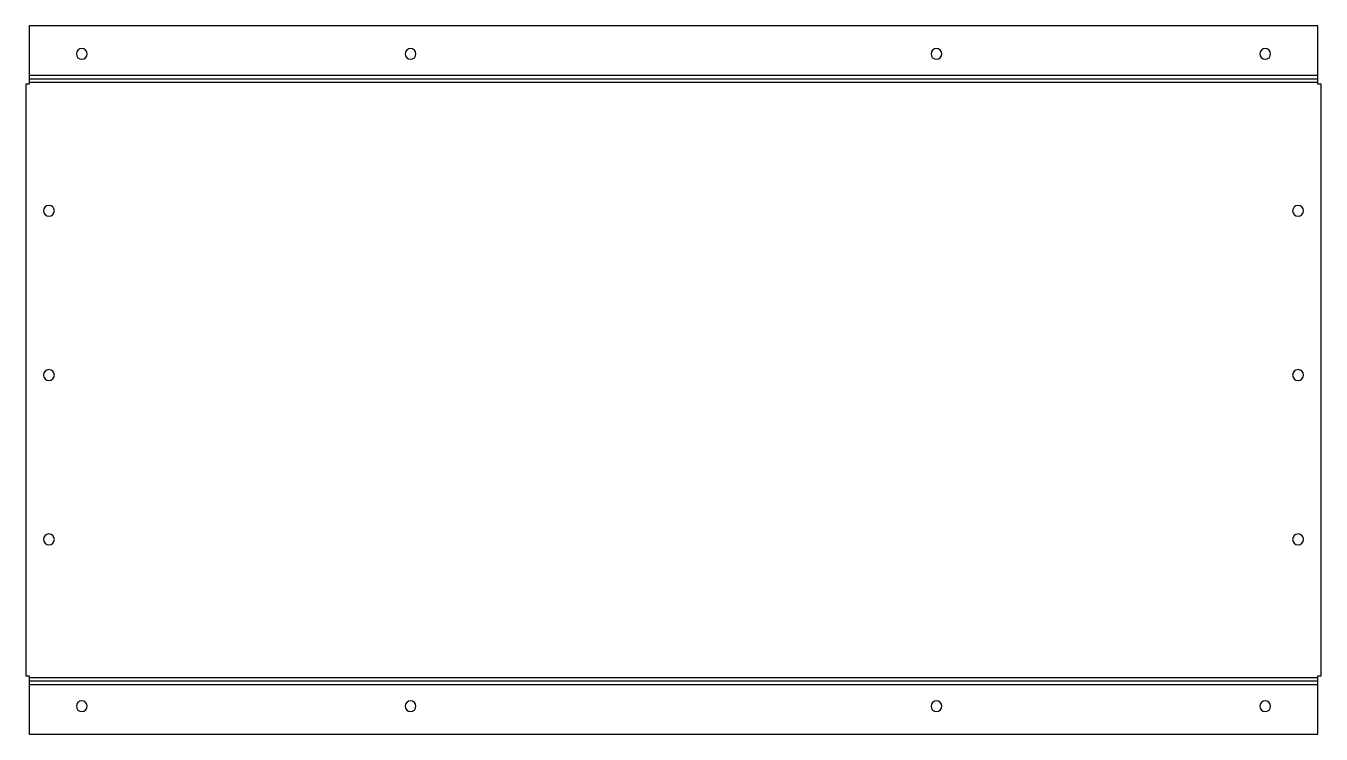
# Model space of a CAD drawing. Header units: millimetres. Extents: x -1 to 393, y 0 to 216.
import ezdxf

# ---------------------------------------------------------------- set-up
doc = ezdxf.new("R2010")
doc.units = ezdxf.units.MM

msp = doc.modelspace()

# ---------------------------------------------------------------- linework, layer by layer
at = {"layer": 'BEND'}
for p, q in [((0, 199.39), (392, 199.39)), ((392, 16.13), (0, 16.13))]:
    msp.add_line(p, q, dxfattribs=at)
at = {"layer": 'BEND_EXTENT'}
for p, q in [((0, 200.52), (392, 200.52)), ((392, 198.26), (0, 198.26)), ((0, 17.26), (392, 17.26)), ((392, 15), (0, 15))]:
    msp.add_line(p, q, dxfattribs=at)
at = {"layer": 'INTERIOR_PROFILES', "extrusion": (0, 0, -1)}
for centre in [(-16, 207.02), (-116, 207.02), (-276, 207.02), (-376, 207.02), (-6, 159.26), (-386, 159.26), (-6, 109.26), (-386, 109.26), (-6, 59.26), (-386, 59.26), (-16, 8.5), (-116, 8.5), (-276, 8.5), (-376, 8.5)]:
    msp.add_circle(centre, 1.65, dxfattribs=at)
at = {"layer": 'OUTER_PROFILES'}
msp.add_lwpolyline([(392, 215.52), (0, 215.52), (0, 197.76), (-1, 197.76), (-1, 17.76), (0, 17.76), (0, 0), (392, 0), (392, 17.76), (393, 17.76), (393, 197.76), (392, 197.76)], close=True, dxfattribs=at)

doc.saveas('drawing.dxf')
